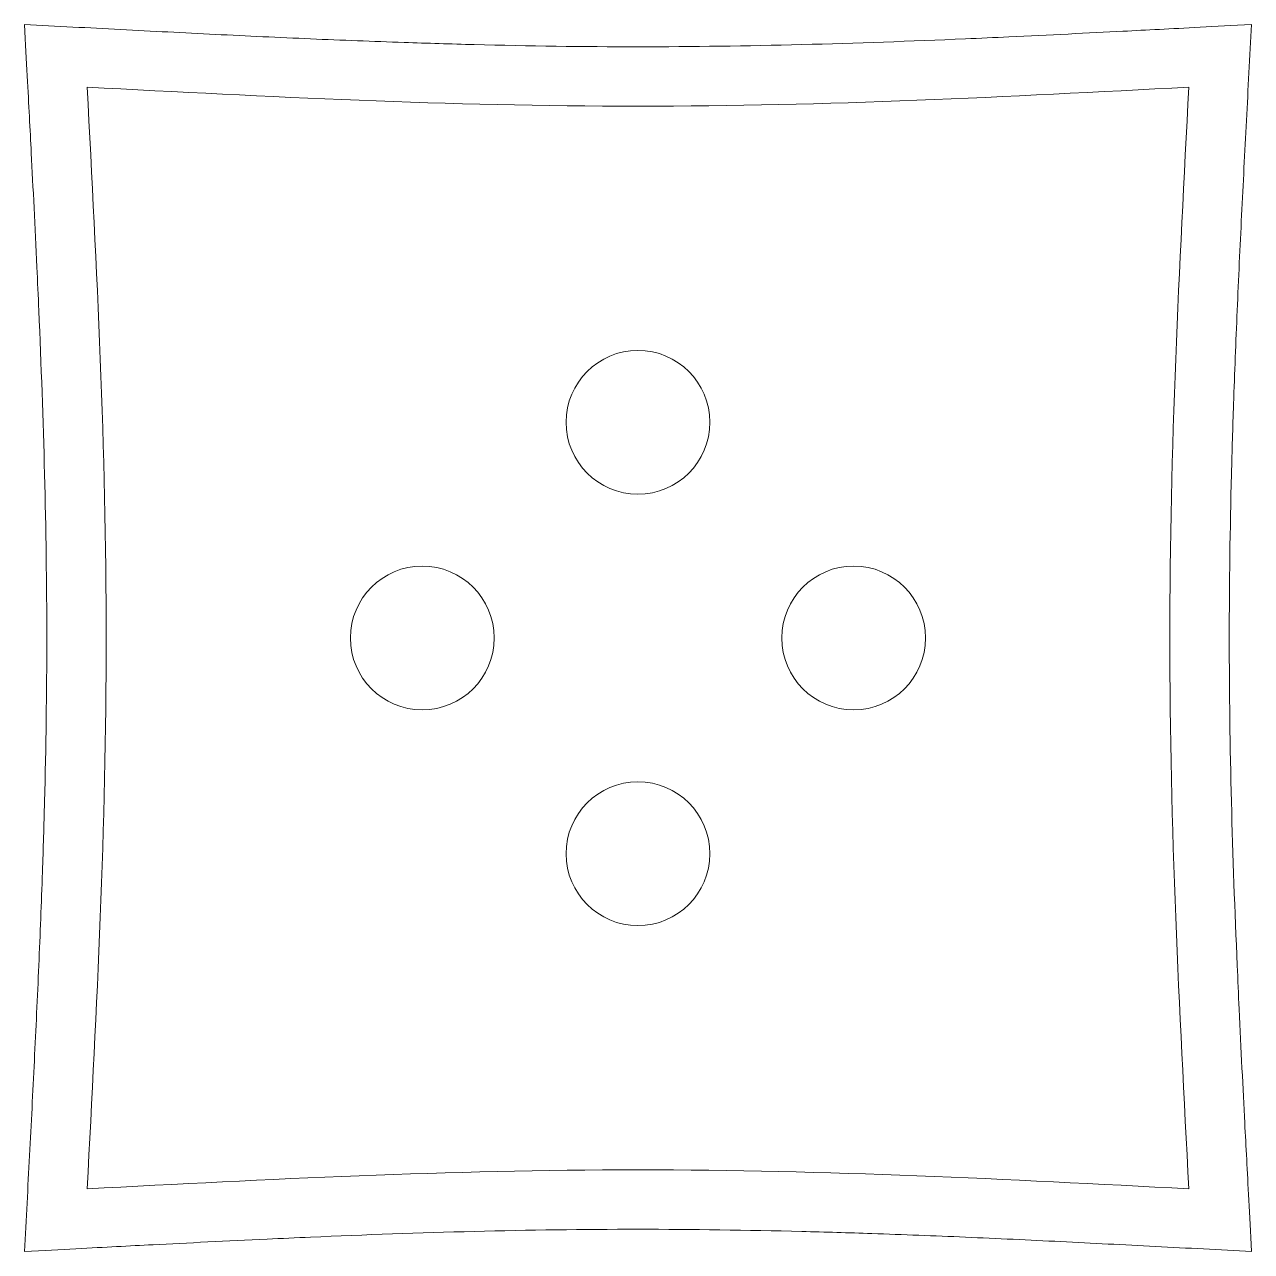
# Model space of a CAD drawing. Header units: millimetres. Extents: x 210 to 338, y 517 to 645.
import ezdxf

# ---------------------------------------------------------------- set-up
doc = ezdxf.new("R2010")
doc.units = ezdxf.units.MM

msp = doc.modelspace()

# ---------------------------------------------------------------- linework, layer by layer
at = {"color": 7, "linetype": 'Continuous', "lineweight": 18}
for centre in [(273.77, 603.11), (251.27, 580.61), (296.27, 580.61), (273.77, 558.11)]:
    msp.add_circle(centre, 7.5, dxfattribs=at)
at = {"color": 5, "linetype": 'Continuous', "lineweight": 0}
for points, knots in [([(209.78, 644.6), (213.13, 644.43), (219.83, 644.08), (229.67, 643.57), (239.55, 643.1), (248.56, 642.75), (259.94, 642.4), (273.77, 642.2), (290.86, 642.45), (303.75, 642.92), (315.13, 643.43), (322.32, 643.8), (328.99, 644.14), (333.79, 644.4), (337.77, 644.6)], [0, 0, 0, 0, 0.077716, 0.155411, 0.233276, 0.309473, 0.366622, 0.500004, 0.633384, 0.766726, 0.802268, 0.900077, 0.935334, 1, 1, 1, 1]), ([(209.78, 516.62), (209.95, 519.97), (210.31, 526.67), (210.81, 536.5), (211.28, 546.39), (211.63, 555.4), (211.98, 566.78), (212.18, 580.61), (211.93, 597.69), (211.46, 610.59), (210.95, 621.96), (210.59, 629.15), (210.24, 635.83), (209.99, 640.63), (209.78, 644.6)], [0, 0, 0, 0, 0.077716, 0.155411, 0.233276, 0.309473, 0.366622, 0.500004, 0.633384, 0.766726, 0.802268, 0.900077, 0.935334, 1, 1, 1, 1]), ([(337.77, 644.6), (337.59, 641.25), (337.24, 634.55), (336.73, 624.72), (336.27, 614.83), (335.91, 605.82), (335.57, 594.44), (335.37, 580.61), (335.61, 563.53), (336.09, 550.63), (336.6, 539.25), (336.96, 532.06), (337.31, 525.39), (337.56, 520.59), (337.77, 516.62)], [0, 0, 0, 0, 0.077716, 0.155411, 0.233276, 0.309473, 0.366622, 0.500004, 0.633384, 0.766726, 0.802268, 0.900077, 0.935334, 1, 1, 1, 1]), ([(216.31, 523.15), (217.31, 541.97), (218.3, 560.79), (218.3, 600.42), (217.31, 619.25), (216.31, 638.07)], [0, 0, 0, 0, 0.5, 0.5, 1, 1, 1, 1]), ([(216.31, 638.07), (235.14, 637.08), (253.96, 636.08), (293.59, 636.08), (312.41, 637.08), (331.23, 638.07)], [0, 0, 0, 0, 0.5, 0.5, 1, 1, 1, 1]), ([(331.23, 638.07), (330.24, 619.25), (329.25, 600.42), (329.25, 560.79), (330.24, 541.97), (331.23, 523.15)], [0, 0, 0, 0, 0.5, 0.5, 1, 1, 1, 1]), ([(331.23, 523.15), (312.41, 524.14), (293.59, 525.13), (253.96, 525.13), (235.14, 524.14), (216.31, 523.15)], [0, 0, 0, 0, 0.5, 0.5, 1, 1, 1, 1]), ([(337.77, 516.62), (334.42, 516.79), (327.72, 517.14), (317.88, 517.65), (308, 518.12), (298.99, 518.47), (287.6, 518.81), (273.77, 519.01), (256.69, 518.77), (243.79, 518.3), (232.42, 517.79), (225.23, 517.42), (218.55, 517.08), (213.75, 516.82), (209.78, 516.62)], [0, 0, 0, 0, 0.077716, 0.155411, 0.233276, 0.309473, 0.366622, 0.500004, 0.633384, 0.766726, 0.802268, 0.900077, 0.935334, 1, 1, 1, 1])]:
    msp.add_open_spline(points, degree=3, knots=knots, dxfattribs=at)

doc.saveas('drawing.dxf')
